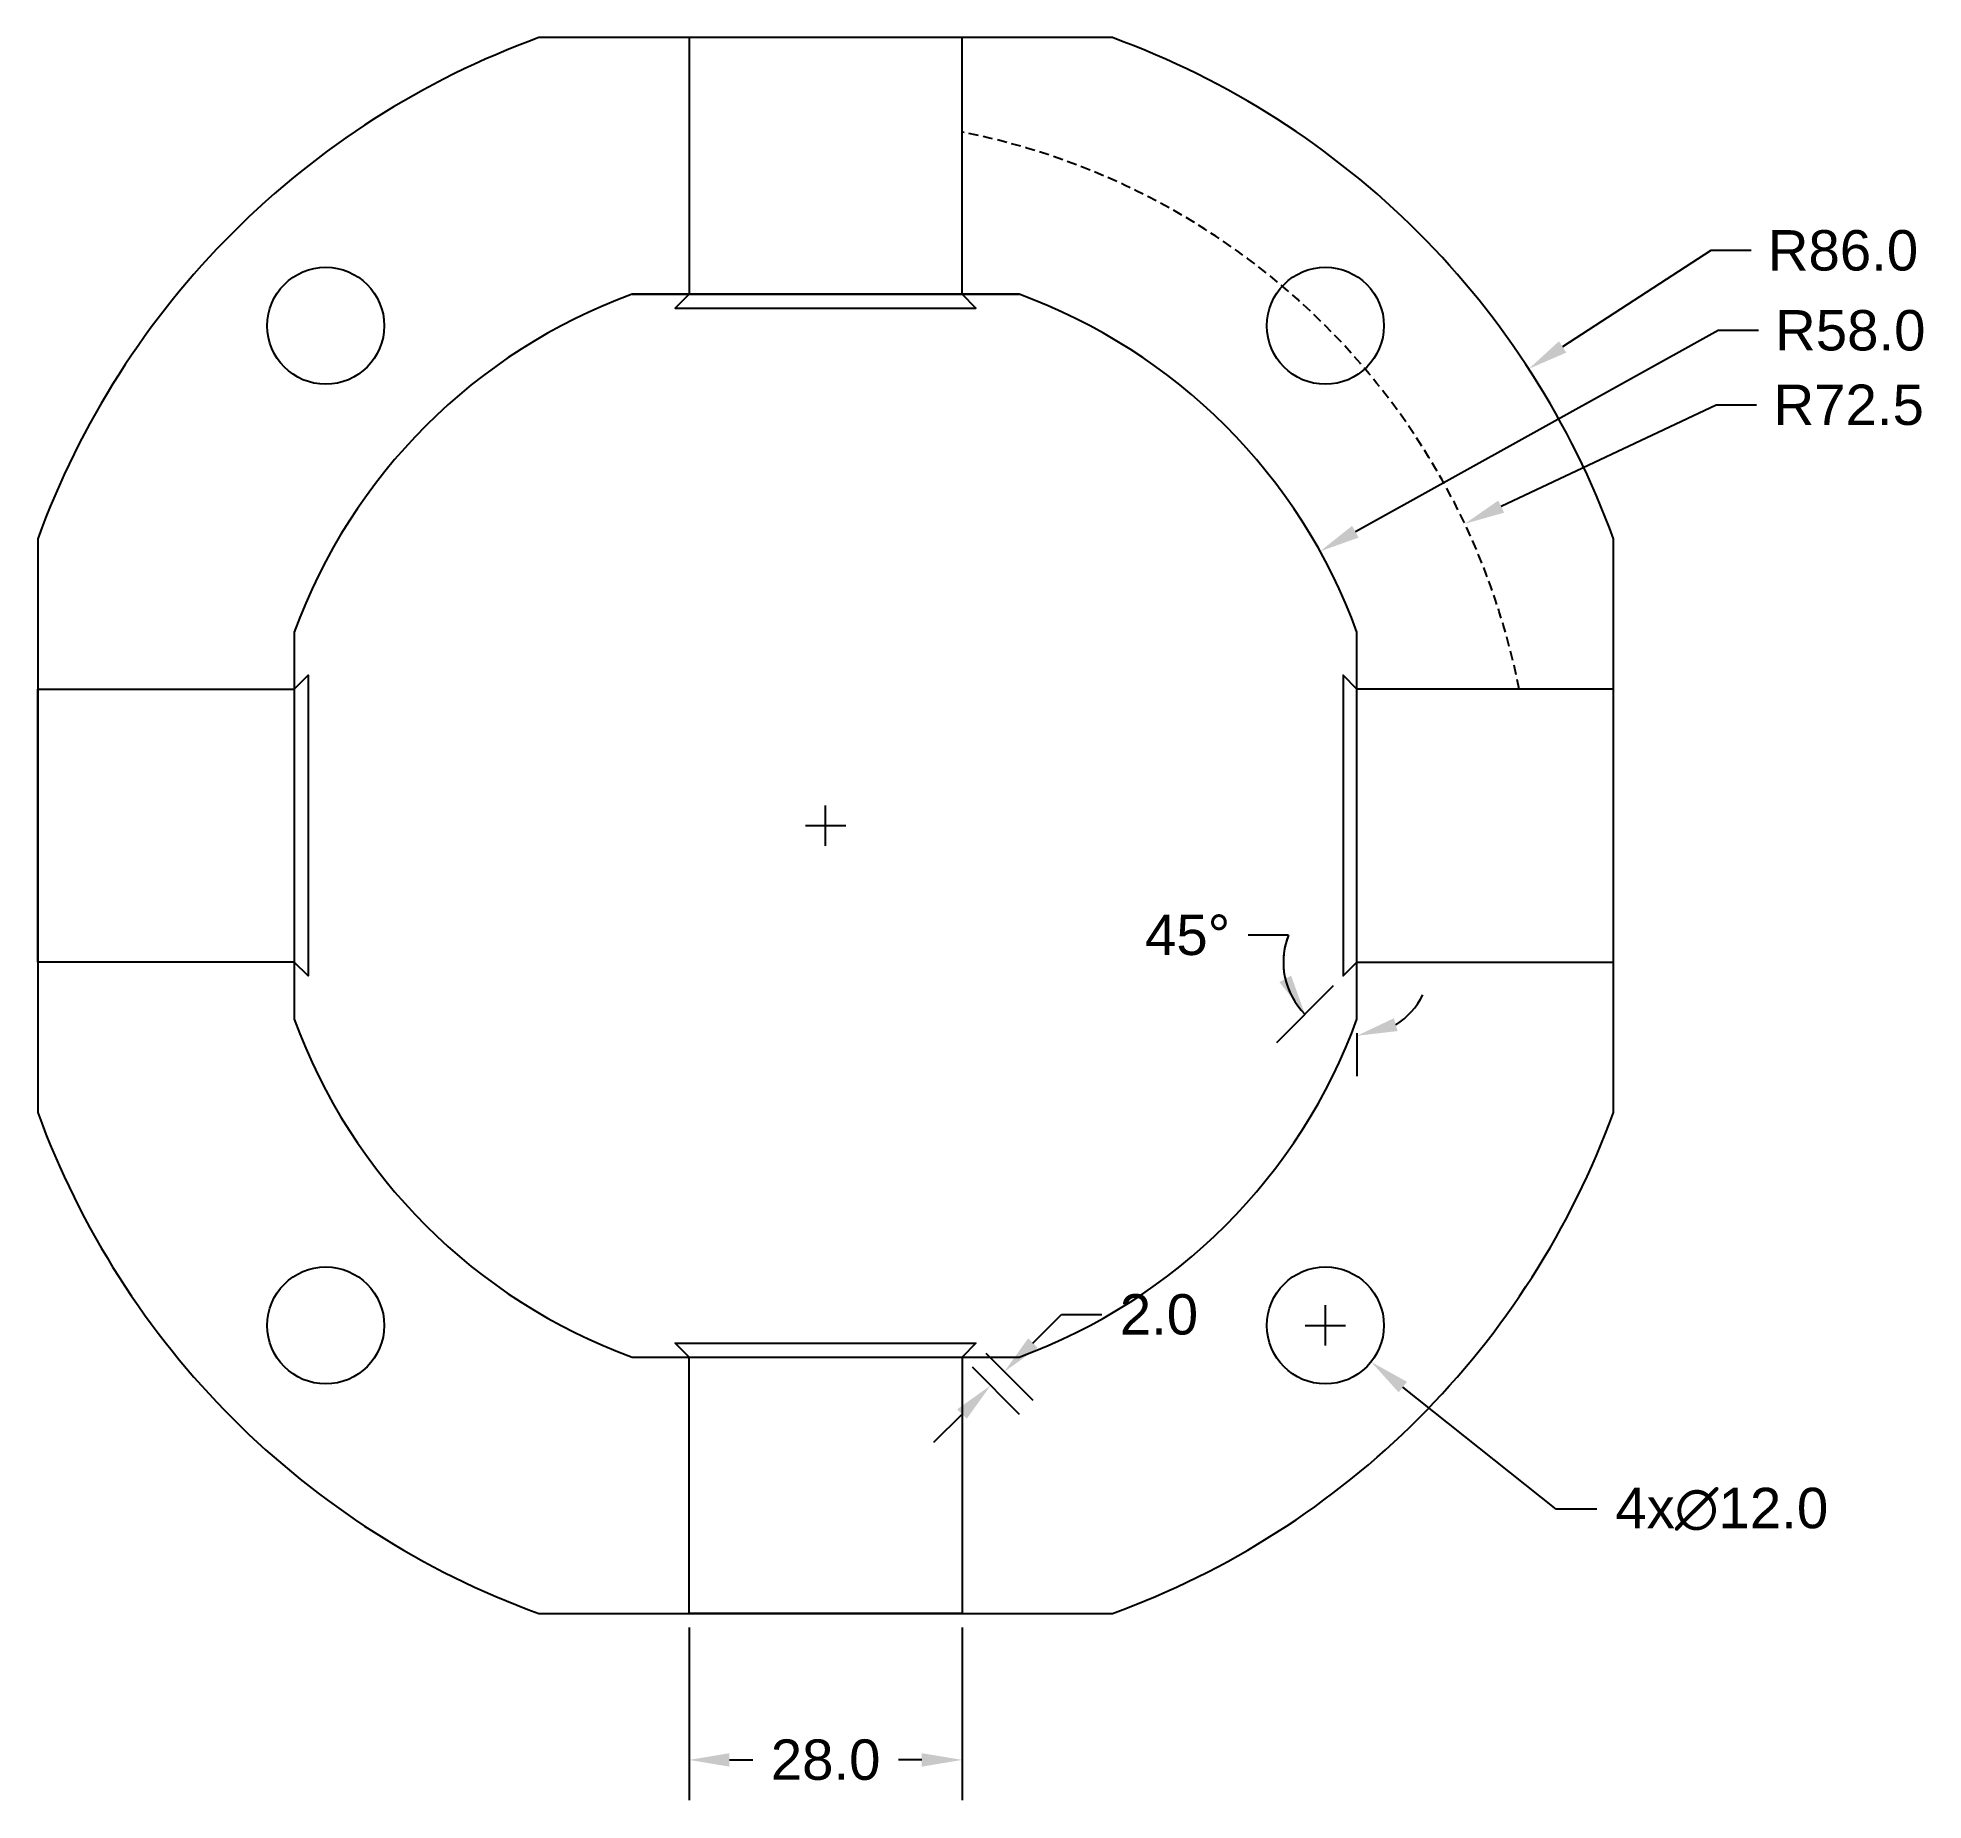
# Model space of a CAD drawing. Header units: millimetres. Extents: x 284 to 477, y 206 to 387.
import ezdxf

# ---------------------------------------------------------------- set-up
doc = ezdxf.new("R2010")
doc.units = ezdxf.units.MM
doc.header["$MEASUREMENT"] = 0
doc.linetypes.add('DASHEDX2', pattern=[1.5, 1, -0.5])
doc.styles.get("Standard").update_dxf_attribs({"font": 'arial.ttf'})
doc.dimstyles.get("Standard").update_dxf_attribs({"dimscale": 23, "dimtxt": 0.18, "dimasz": 0.18, "dimexe": 0.18, "dimexo": 0.0625, "dimgap": 0.09, "dimtad": 0, "dimtih": 1, "dimtoh": 1, "dimdec": 1, "dimzin": 0, "dimdsep": 46, "dimtxsty": 'Standard', "dimcen": 0.09, "dimadec": 0, "dimazin": 0, "dimtfac": 1, "dimtdec": 1, "dimtofl": 0, "dimtmove": 0, "dimatfit": 3, "dimfxl": 1, "dimtolj": 1, "dimtzin": 0, "dimarcsym": 0})

# ---------------------------------------------------------------- blocks, each defined once
blk = doc.blocks.new('*D1')
at = {"color": 0, "lineweight": -2, "transparency": 16777216}
for p, q in [((350.37, 223.85), (350.37, 206.14)), ((378.37, 223.85), (378.37, 206.14)), ((354.51, 210.28), (356.89, 210.28)), ((374.23, 210.28), (371.84, 210.28))]:
    blk.add_line(p, q, dxfattribs=at)
at = {"color": 0, "transparency": 16777216}
for points in [[(354.51, 210.97), (354.51, 209.59), (350.37, 210.28)], [(374.23, 210.97), (374.23, 209.59), (378.37, 210.28)]]:
    blk.add_solid(points, dxfattribs=at)
at = {"layer": 'Defpoints', "color": 0, "transparency": 16777216}
for p in [(350.37, 225.29), (378.37, 225.29), (378.37, 210.28)]:
    blk.add_point(p, dxfattribs=at)
at = {"color": 0, "transparency": 16777216, "insert": (364.37, 210.28), "char_height": 4.14, "attachment_point": 5}
blk.add_mtext('\\A1;28.0', dxfattribs=at)
blk = doc.blocks.new('*D2')
at = {"color": 0, "lineweight": -2, "transparency": 16777216}
for p, q in [((415.63, 252.77), (415.63, 256.91)), ((413.56, 254.84), (417.7, 254.84)), ((439.32, 235.98), (423.57, 248.52)), ((443.46, 235.98), (439.32, 235.98))]:
    blk.add_line(p, q, dxfattribs=at)
at = {"color": 0, "transparency": 16777216}
blk.add_solid([(424, 249.06), (423.14, 247.98), (420.33, 251.1)], dxfattribs=at)
at = {"layer": 'Defpoints', "color": 0, "transparency": 16777216}
for p in [(410.94, 258.57), (420.33, 251.1)]:
    blk.add_point(p, dxfattribs=at)
at = {"color": 0, "transparency": 16777216, "insert": (456.29, 235.98), "char_height": 4.14, "attachment_point": 5}
blk.add_mtext('\\A1;4x∅12.0', dxfattribs=at)
blk = doc.blocks.new('*D3')
at = {"color": 0, "lineweight": -2, "transparency": 16777216}
for p, q in [((455.91, 356.88), (418.71, 336.24)), ((460.05, 356.88), (455.91, 356.88)), ((364.37, 304.03), (364.37, 308.17)), ((362.3, 306.1), (366.44, 306.1))]:
    blk.add_line(p, q, dxfattribs=at)
at = {"color": 0, "transparency": 16777216}
blk.add_solid([(418.37, 336.85), (419.04, 335.64), (415.09, 334.24)], dxfattribs=at)
at = {"layer": 'Defpoints', "color": 0, "transparency": 16777216}
for p in [(415.09, 334.24), (364.37, 306.1)]:
    blk.add_point(p, dxfattribs=at)
at = {"color": 0, "transparency": 16777216, "insert": (469.47, 356.88), "char_height": 4.14, "attachment_point": 5}
blk.add_mtext('\\A1;R58.0', dxfattribs=at)
blk = doc.blocks.new('*D4')
at = {"color": 0, "lineweight": -2, "transparency": 16777216}
for p, q in [((455.16, 365.08), (439.96, 355.2)), ((459.3, 365.08), (455.16, 365.08)), ((364.37, 304.03), (364.37, 308.17)), ((362.3, 306.1), (366.44, 306.1))]:
    blk.add_line(p, q, dxfattribs=at)
at = {"color": 0, "transparency": 16777216}
blk.add_solid([(439.59, 355.78), (440.34, 354.62), (436.49, 352.95)], dxfattribs=at)
at = {"layer": 'Defpoints', "color": 0, "transparency": 16777216}
for p in [(436.49, 352.95), (364.37, 306.1)]:
    blk.add_point(p, dxfattribs=at)
at = {"color": 0, "transparency": 16777216, "insert": (468.72, 365.08), "char_height": 4.14, "attachment_point": 5}
blk.add_mtext('\\A1;R86.0', dxfattribs=at)
blk = doc.blocks.new('*D5')
at = {"color": 0, "lineweight": -2, "transparency": 16777216}
for p, q in [((455.72, 349.24), (433.67, 338.83)), ((459.86, 349.24), (455.72, 349.24)), ((364.37, 304.03), (364.37, 308.17)), ((362.3, 306.1), (366.44, 306.1))]:
    blk.add_line(p, q, dxfattribs=at)
at = {"color": 0, "transparency": 16777216}
blk.add_solid([(433.37, 339.45), (433.96, 338.2), (429.93, 337.06)], dxfattribs=at)
at = {"layer": 'Defpoints', "color": 0, "transparency": 16777216}
for p in [(429.93, 337.06), (364.37, 306.1)]:
    blk.add_point(p, dxfattribs=at)
at = {"color": 0, "transparency": 16777216, "insert": (469.31, 349.24), "char_height": 4.14, "attachment_point": 5}
blk.add_mtext('\\A1;R72.5', dxfattribs=at)
blk = doc.blocks.new('*D6')
at = {"color": 0, "lineweight": -2, "transparency": 16777216}
for p, q in [((411.85, 294.87), (407.71, 294.87)), ((416.44, 289.67), (410.61, 283.84)), ((418.87, 284.83), (418.87, 280.41))]:
    blk.add_line(p, q, dxfattribs=at)
for start, end in [(158.4648, 225), (161.3247, 193.1624), (301.8376, 333.6753)]:
    blk.add_arc((418.87, 292.1), 7.55, start, end, dxfattribs=at)
at = {"color": 0, "transparency": 16777216}
for points in [[(412.12, 290.72), (410.92, 290.05), (413.53, 286.76)], [(423.04, 285.03), (422.66, 286.35), (418.87, 284.55)]]:
    blk.add_solid(points, dxfattribs=at)
at = {"layer": 'Defpoints', "color": 0, "transparency": 16777216}
for p in [(418.87, 325.94), (418.87, 292.1), (417.46, 290.69), (418.87, 286.26), (416.92, 284.81)]:
    blk.add_point(p, dxfattribs=at)
at = {"color": 0, "transparency": 16777216, "insert": (401.5, 294.87), "char_height": 4.14, "attachment_point": 5}
blk.add_mtext('\\A1;45°', dxfattribs=at)
blk = doc.blocks.new('*D7')
at = {"color": 0, "lineweight": -2, "transparency": 16777216}
for p, q in [((385.63, 253.02), (388.56, 255.95)), ((388.56, 255.95), (392.7, 255.95)), ((380.8, 252), (385.63, 247.17)), ((379.39, 250.58), (384.21, 245.75)), ((378.36, 245.75), (375.43, 242.83))]:
    blk.add_line(p, q, dxfattribs=at)
at = {"color": 0, "transparency": 16777216}
for points in [[(385.14, 253.51), (386.12, 252.53), (382.7, 250.09)], [(377.87, 246.24), (378.85, 245.27), (381.29, 248.68)]]:
    blk.add_solid(points, dxfattribs=at)
at = {"layer": 'Defpoints', "color": 0, "transparency": 16777216}
for p in [(378.37, 251.6), (379.78, 253.01), (382.7, 250.09)]:
    blk.add_point(p, dxfattribs=at)
at = {"color": 0, "transparency": 16777216, "insert": (398.56, 255.95), "char_height": 4.14, "attachment_point": 5}
blk.add_mtext('\\A1;2.0', dxfattribs=at)

msp = doc.modelspace()

# ---------------------------------------------------------------- linework, layer by layer
msp.add_lwpolyline([(334.95, 386.92, 0.221695), (283.56, 335.52), (283.56, 276.69, 0.221695), (334.95, 225.29), (393.78, 225.29, 0.221695), (445.18, 276.69), (445.18, 335.52, 0.221695), (393.78, 386.92)], format="xyb", close=True)
for points in [[(350.37, 386.92), (350.37, 360.6), (348.95, 359.19), (379.78, 359.19), (378.37, 360.6), (378.37, 386.92)], [(283.56, 320.1), (309.87, 320.1), (311.28, 321.52), (311.28, 290.69), (309.87, 292.1), (283.56, 292.1)], [(445.18, 320.1), (418.87, 320.1), (417.46, 321.52), (417.46, 290.69), (418.87, 292.1), (445.18, 292.1)], [(350.37, 225.29), (350.37, 251.6), (348.95, 253.01), (379.78, 253.01), (378.37, 251.6), (378.37, 225.29)]]:
    msp.add_lwpolyline(points, close=True)
msp.add_lwpolyline([(344.53, 360.6), (384.21, 360.6), (344.53, 360.6, 0.221695), (309.87, 325.94), (309.87, 286.26, 0.221695), (344.53, 251.6), (384.21, 251.6, 0.221695), (418.87, 286.26), (418.87, 325.94, 0.221695), (384.21, 360.6)], format="xyb")
for centre in [(313.1, 357.37), (415.63, 357.37), (313.1, 254.84), (415.63, 254.84)]:
    msp.add_circle(centre, 6)
at = {"linetype": 'DASHEDX2'}
msp.add_arc((364.37, 306.1), 72.5, 11.134, 78.866, dxfattribs=at)

# ---------------------------------------------------------------- dimensions: what is measured, and where the dimension line sits
for mpoint, picture, middle in [((436.49, 352.95), '*D4', (468.72, 365.08)), ((415.09, 334.24), '*D3', (469.47, 356.88)), ((429.93, 337.06), '*D5', (469.31, 349.24))]:
    dim = msp.add_radius_dim(center=(364.37, 306.1), mpoint=mpoint, dimstyle='Standard')
    dim.commit()
    dim.dimension.update_dxf_attribs({"geometry": picture, "text_midpoint": middle, "dimtype": 164})
dim = msp.add_angular_dim_2l(base=(416.92, 284.81), line1=((417.46, 290.69), (418.87, 292.1)), line2=((418.87, 286.26), (418.87, 325.94)), dimstyle='Standard')
dim.commit()
dim.dimension.update_dxf_attribs({"geometry": '*D6', "text_midpoint": (401.5, 294.87)})
dim = msp.add_aligned_dim(p1=(378.37, 251.6), p2=(379.78, 253.01), distance=-4.13, dimstyle='Standard')
dim.commit()
dim.dimension.update_dxf_attribs({"geometry": '*D7', "text_midpoint": (398.56, 255.95)})
dim = msp.add_diameter_dim_2p(p1=(410.94, 258.57), p2=(420.33, 251.1), text='4x<>', dimstyle='Standard')
dim.commit()
dim.dimension.update_dxf_attribs({"geometry": '*D2', "text_midpoint": (456.29, 235.98), "dimtype": 163})
dim = msp.add_linear_dim(base=(378.37, 210.28), p1=(350.37, 225.29), p2=(378.37, 225.29), dimstyle='Standard')
dim.commit()
dim.dimension.update_dxf_attribs({"geometry": '*D1', "text_midpoint": (364.37, 210.28)})

doc.saveas('drawing.dxf')
